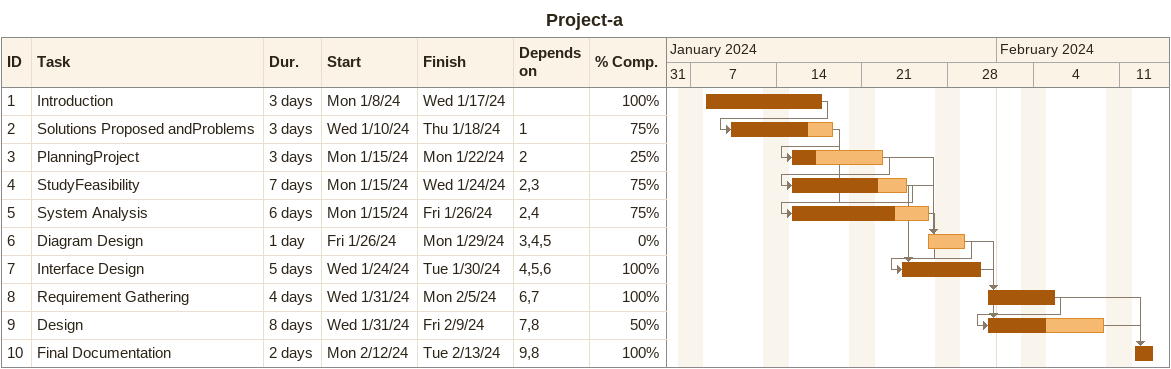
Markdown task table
Project-a

| ID | Task | Duration | Start | Finish | Predecessors | % complete |
|---|---|---|---|---|---|---|
| 1 | Introduction | 3d | 2024-01-08 | 2024-01-17 |  | 100 |
| 2 | Solutions Proposed andProblems | 3d | 2024-01-10 | 2024-01-18 | 1 | 75 |
| 3 | PlanningProject | 3d | 2024-01-15 | 2024-01-22 | 2 | 25 |
| 4 | StudyFeasibility | 7d | 2024-01-15 | 2024-01-24 | 2, 3 | 75 |
| 5 | System Analysis | 6d | 2024-01-15 | 2024-01-26 | 2, 4 | 75 |
| 6 | Diagram Design | 1d | 2024-01-26 | 2024-01-29 | 3, 4, 5 | 0 |
| 7 | Interface Design | 5d | 2024-01-24 | 2024-01-30 | 4, 5, 6 | 100 |
| 8 | Requirement Gathering | 4d | 2024-01-31 | 2024-02-05 | 6, 7 | 100 |
| 9 | Design | 8d | 2024-01-31 | 2024-02-09 | 7, 8 | 50 |
| 10 | Final Documentation | 2d | 2024-02-12 | 2024-02-13 | 9, 8 | 100 |
